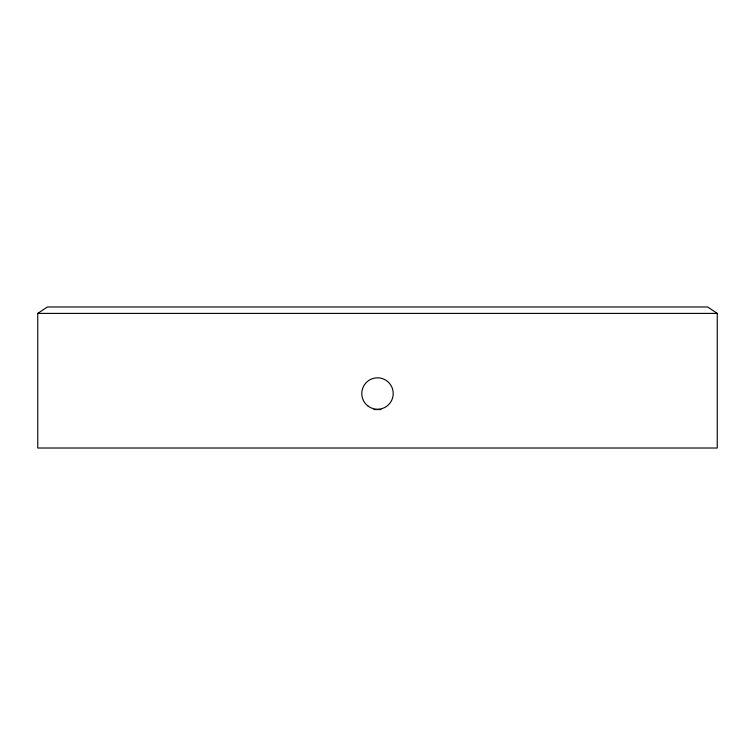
<?xml version="1.0" encoding="UTF-8"?>
<svg xmlns="http://www.w3.org/2000/svg" width="755" height="755" viewBox="0 0 755 755"><rect width="100%" height="100%" fill="white"/><g stroke="black" fill="none" stroke-linecap="round" stroke-linejoin="round"><path stroke-width="1.13" d="M37.75 313.4L47.367 306.983L707.633 306.983L717.25 313.4L717.25 448.017L37.75 448.017L37.75 313.4L717.25 313.4M373.961 409.55L381.039 409.55M368.138 406.143A15.704 15.704 0 0 0 393.1 395.327A15.704 15.704 0 0 0 371.252 379.114A15.704 15.704 0 0 0 368.138 406.143"/></g></svg>
